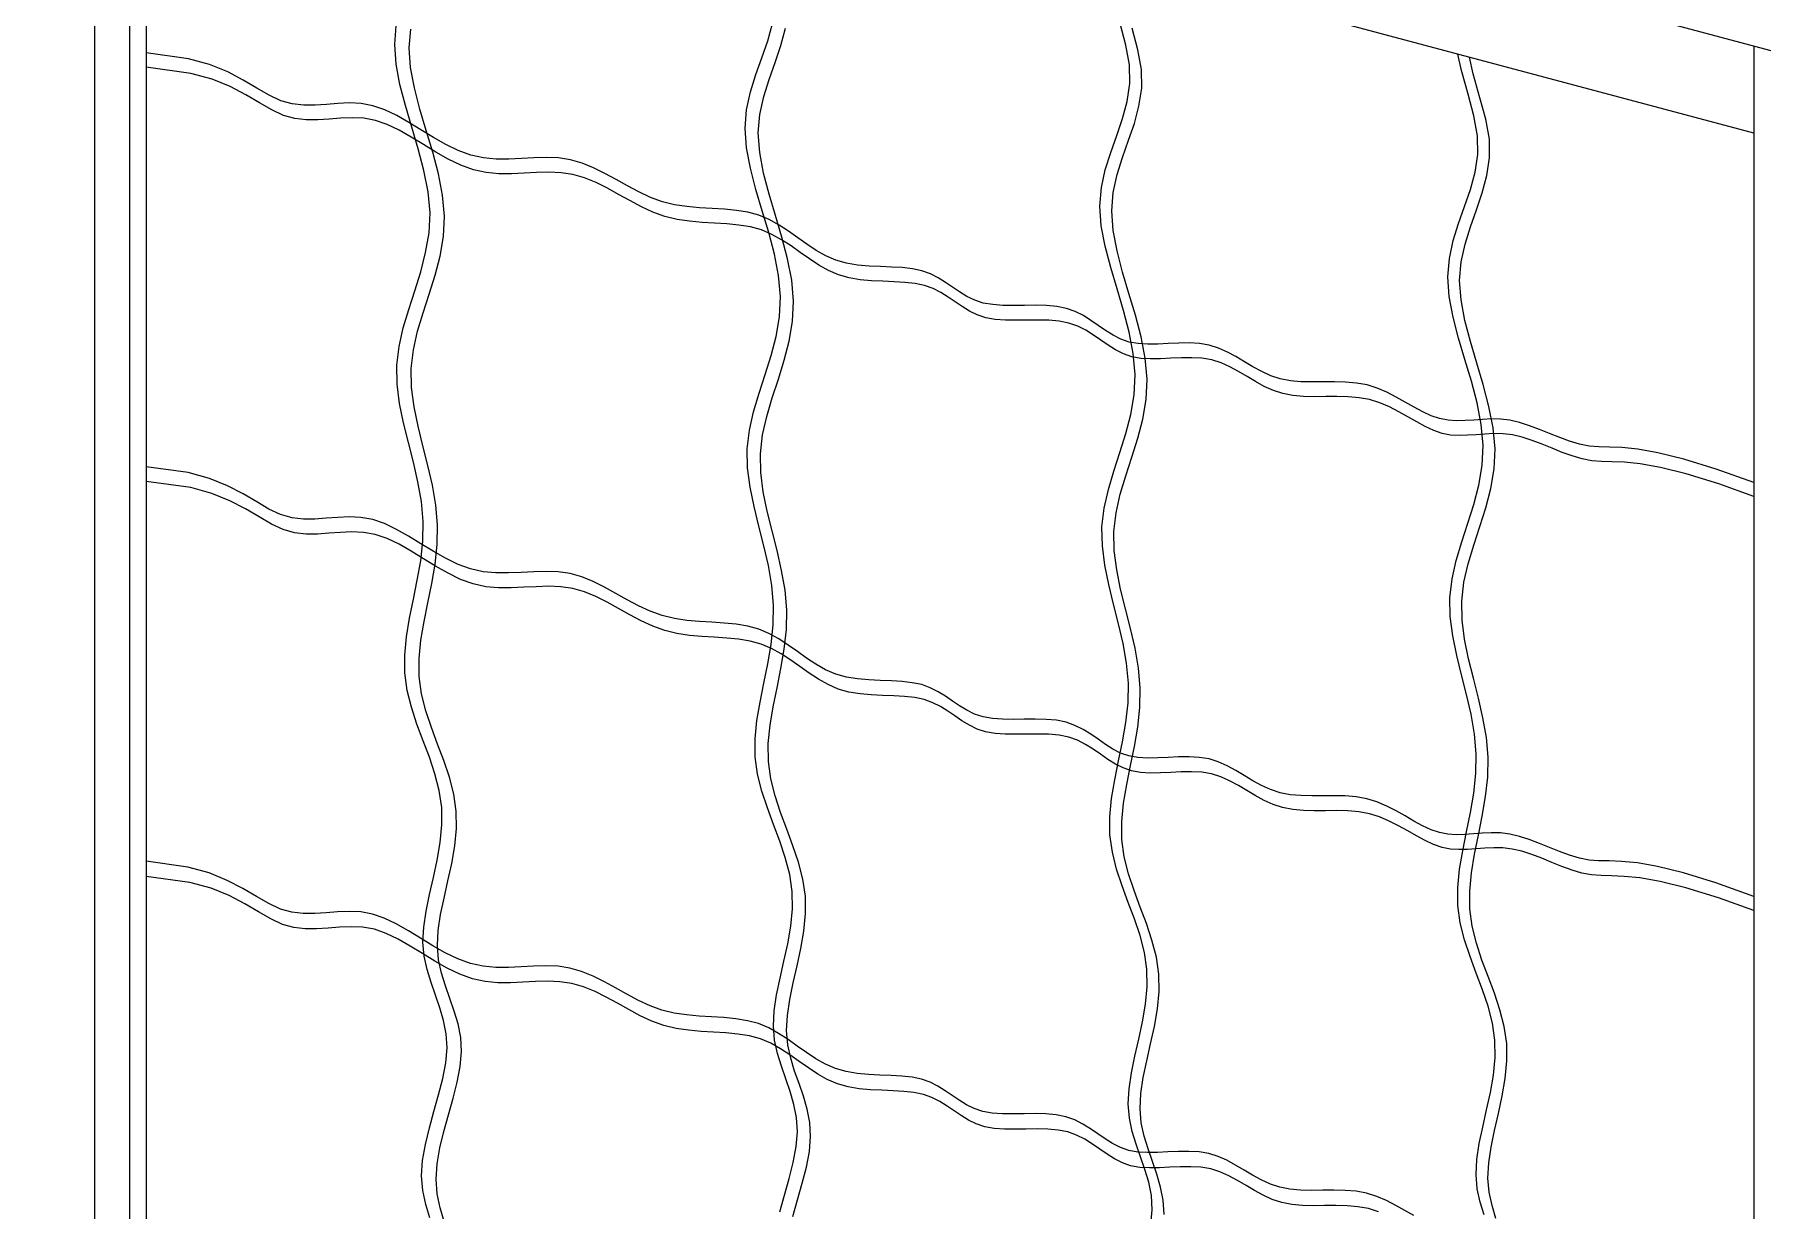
# Model space of a CAD drawing. Header units: millimetres. Extents: x -6218.7 to -6205.6, y -4425 to -4413.8.
# Drawn here: x -6216.96 to -6215.227, y -4417.026 to -4415.847 of the extents above; entities that cross this region are included whole.
import ezdxf

# ---------------------------------------------------------------- set-up
doc = ezdxf.new("R2010")
doc.units = ezdxf.units.MM
doc.header["$LTSCALE"] = 10
doc.layers.add('Termotécnica', color=7, linetype='Continuous')

msp = doc.modelspace()

# ---------------------------------------------------------------- linework, layer by layer
at = {"layer": 'Termotécnica', "color": 3}
msp.add_line((-6213.562, -4416.3074), (-6218.0492, -4415.1051), dxfattribs=at)
at = {"layer": 'Termotécnica', "color": 1}
for p, q in [((-6216.8997, -4415.4131), (-6216.8997, -4417.8175)), ((-6216.8647, -4415.4225), (-6216.8647, -4417.7999))]:
    msp.add_line(p, q, dxfattribs=at)
at = {"layer": 'Termotécnica', "color": 2}
for p, q in [((-6216.8477, -4415.427), (-6216.8477, -4417.8039)), ((-6215.2358, -4415.8595), (-6215.2358, -4418.3971))]:
    msp.add_line(p, q, dxfattribs=at)
at = {"layer": 'Termotécnica', "color": 4}
msp.add_line((-6215.2358, -4415.946), (-6216.8477, -4415.5156), dxfattribs=at)
at = {"layer": 'Termotécnica', "color": 1}
for points in [[(-6216.2125, -4417.0273), (-6216.2079, -4417.0107), (-6216.2032, -4416.9941), (-6216.1991, -4416.9779), (-6216.1961, -4416.9621), (-6216.1948, -4416.9471), (-6216.1957, -4416.933), (-6216.1983, -4416.9197), (-6216.202, -4416.9068), (-6216.2064, -4416.8942), (-6216.2109, -4416.8815), (-6216.2148, -4416.8686), (-6216.2177, -4416.8552), (-6216.2189, -4416.841), (-6216.2181, -4416.8259), (-6216.2157, -4416.8099), (-6216.2123, -4416.7933), (-6216.2084, -4416.7762), (-6216.2046, -4416.7587), (-6216.2016, -4416.7412), (-6216.1999, -4416.7236), (-6216.2001, -4416.7062), (-6216.2026, -4416.6891), (-6216.207, -4416.6723), (-6216.2126, -4416.6557), (-6216.2188, -4416.6391), (-6216.2249, -4416.6224), (-6216.2305, -4416.6056), (-6216.2348, -4416.5885), (-6216.2372, -4416.5711), (-6216.2373, -4416.5532), (-6216.2354, -4416.5349), (-6216.2323, -4416.5163), (-6216.2285, -4416.4973), (-6216.2246, -4416.478), (-6216.2213, -4416.4585), (-6216.2191, -4416.4389), (-6216.2187, -4416.4192), (-6216.2204, -4416.3994), (-6216.2239, -4416.3795), (-6216.2285, -4416.3597), (-6216.2335, -4416.34), (-6216.2384, -4416.3204), (-6216.2423, -4416.3009), (-6216.2448, -4416.2816), (-6216.2452, -4416.2626), (-6216.243, -4416.2438), (-6216.2388, -4416.2252), (-6216.2333, -4416.2066), (-6216.2272, -4416.1879), (-6216.2212, -4416.169), (-6216.2162, -4416.1497), (-6216.2129, -4416.13), (-6216.2119, -4416.1097), (-6216.2137, -4416.0888), (-6216.2179, -4416.0673), (-6216.2236, -4416.0456), (-6216.2301, -4416.0239), (-6216.2365, -4416.0023), (-6216.242, -4415.9812), (-6216.2459, -4415.9607), (-6216.2473, -4415.941), (-6216.2458, -4415.9224), (-6216.2418, -4415.9046), (-6216.2364, -4415.8873), (-6216.2304, -4415.8703), (-6216.2246, -4415.8533), (-6216.22, -4415.8359)], [(-6215.8404, -4417.0403), (-6215.8391, -4417.0253), (-6215.84, -4417.0112), (-6215.8426, -4416.9978), (-6215.8464, -4416.985), (-6215.8508, -4416.9723), (-6215.8552, -4416.9597), (-6215.8592, -4416.9468), (-6215.862, -4416.9334), (-6215.8632, -4416.9192), (-6215.8624, -4416.904), (-6215.86, -4416.8881), (-6215.8566, -4416.8715), (-6215.8527, -4416.8543), (-6215.8489, -4416.8369), (-6215.8459, -4416.8193), (-6215.8442, -4416.8017), (-6215.8444, -4416.7843), (-6215.8469, -4416.7673), (-6215.8513, -4416.7505), (-6215.8569, -4416.7338), (-6215.8631, -4416.7172), (-6215.8693, -4416.7006), (-6215.8748, -4416.6838), (-6215.8791, -4416.6667), (-6215.8815, -4416.6493), (-6215.8816, -4416.6314), (-6215.8798, -4416.6131), (-6215.8766, -4416.5944), (-6215.8728, -4416.5754), (-6215.8689, -4416.5562), (-6215.8656, -4416.5367), (-6215.8634, -4416.5171), (-6215.863, -4416.4973), (-6215.8648, -4416.4775), (-6215.8683, -4416.4577), (-6215.8728, -4416.4379), (-6215.8779, -4416.4181), (-6215.8827, -4416.3985), (-6215.8867, -4416.379), (-6215.8891, -4416.3598), (-6215.8895, -4416.3407), (-6215.8873, -4416.3219), (-6215.8831, -4416.3033), (-6215.8776, -4416.2847), (-6215.8715, -4416.266), (-6215.8656, -4416.2471), (-6215.8605, -4416.2279), (-6215.8572, -4416.2082), (-6215.8562, -4416.1879), (-6215.8581, -4416.1669), (-6215.8622, -4416.1455), (-6215.868, -4416.1238), (-6215.8744, -4416.102), (-6215.8808, -4416.0805), (-6215.8863, -4416.0593), (-6215.8902, -4416.0388), (-6215.8916, -4416.0192), (-6215.8901, -4416.0005), (-6215.8862, -4415.9827), (-6215.8808, -4415.9654), (-6215.8747, -4415.9484), (-6215.8689, -4415.9314), (-6215.8643, -4415.9141), (-6215.8617, -4415.8962), (-6215.8619, -4415.8775), (-6215.8655, -4415.8576), (-6215.8713, -4415.836)], [(-6216.5634, -4417.0335), (-6216.5675, -4417.02), (-6216.5705, -4417.006), (-6216.5717, -4416.9913), (-6216.5707, -4416.9759), (-6216.5679, -4416.9598), (-6216.5639, -4416.9433), (-6216.5593, -4416.9267), (-6216.5546, -4416.9101), (-6216.5504, -4416.8939), (-6216.5474, -4416.8781), (-6216.5462, -4416.8631), (-6216.547, -4416.8491), (-6216.5496, -4416.8357), (-6216.5534, -4416.8228), (-6216.5578, -4416.8102), (-6216.5622, -4416.7975), (-6216.5662, -4416.7846), (-6216.569, -4416.7712), (-6216.5703, -4416.757), (-6216.5695, -4416.7419), (-6216.5671, -4416.7259), (-6216.5636, -4416.7093), (-6216.5597, -4416.6922), (-6216.556, -4416.6748), (-6216.553, -4416.6572), (-6216.5513, -4416.6396), (-6216.5515, -4416.6222), (-6216.554, -4416.6051), (-6216.5583, -4416.5883), (-6216.5639, -4416.5717), (-6216.5701, -4416.5551), (-6216.5763, -4416.5384), (-6216.5818, -4416.5216), (-6216.5861, -4416.5046), (-6216.5885, -4416.4871), (-6216.5886, -4416.4692), (-6216.5868, -4416.4509), (-6216.5837, -4416.4323), (-6216.5799, -4416.4133), (-6216.576, -4416.394), (-6216.5726, -4416.3746), (-6216.5705, -4416.3549), (-6216.57, -4416.3352), (-6216.5718, -4416.3154), (-6216.5753, -4416.2955), (-6216.5799, -4416.2757), (-6216.5849, -4416.256), (-6216.5897, -4416.2364), (-6216.5937, -4416.2169), (-6216.5962, -4416.1976), (-6216.5965, -4416.1786), (-6216.5943, -4416.1598), (-6216.5901, -4416.1412), (-6216.5846, -4416.1226), (-6216.5785, -4416.1039), (-6216.5726, -4416.085), (-6216.5676, -4416.0657), (-6216.5642, -4416.046), (-6216.5632, -4416.0257), (-6216.5651, -4416.0048), (-6216.5693, -4415.9833), (-6216.575, -4415.9616), (-6216.5814, -4415.9399), (-6216.5878, -4415.9183), (-6216.5934, -4415.8972), (-6216.5972, -4415.8767), (-6216.5986, -4415.857), (-6216.5971, -4415.8384)], [(-6216.5489, -4417.037), (-6216.5531, -4417.0235), (-6216.5561, -4417.0094), (-6216.5572, -4416.9948), (-6216.5562, -4416.9793), (-6216.5534, -4416.9632), (-6216.5494, -4416.9468), (-6216.5448, -4416.9301), (-6216.5401, -4416.9136), (-6216.536, -4416.8973), (-6216.533, -4416.8816), (-6216.5317, -4416.8666), (-6216.5325, -4416.8525), (-6216.5351, -4416.8391), (-6216.5389, -4416.8263), (-6216.5433, -4416.8136), (-6216.5478, -4416.801), (-6216.5517, -4416.7881), (-6216.5546, -4416.7747), (-6216.5558, -4416.7605), (-6216.555, -4416.7454), (-6216.5526, -4416.7294), (-6216.5491, -4416.7128), (-6216.5453, -4416.6956), (-6216.5415, -4416.6782), (-6216.5385, -4416.6606), (-6216.5368, -4416.643), (-6216.537, -4416.6256), (-6216.5395, -4416.6086), (-6216.5438, -4416.5918), (-6216.5494, -4416.5751), (-6216.5556, -4416.5585), (-6216.5618, -4416.5419), (-6216.5674, -4416.5251), (-6216.5717, -4416.508), (-6216.5741, -4416.4906), (-6216.5741, -4416.4727), (-6216.5723, -4416.4544), (-6216.5692, -4416.4357), (-6216.5654, -4416.4167), (-6216.5615, -4416.3975), (-6216.5582, -4416.378), (-6216.556, -4416.3584), (-6216.5556, -4416.3386), (-6216.5573, -4416.3188), (-6216.5608, -4416.299), (-6216.5654, -4416.2792), (-6216.5704, -4416.2594), (-6216.5752, -4416.2398), (-6216.5792, -4416.2203), (-6216.5817, -4416.2011), (-6216.5821, -4416.182), (-6216.5799, -4416.1632), (-6216.5757, -4416.1446), (-6216.5701, -4416.126), (-6216.564, -4416.1073), (-6216.5581, -4416.0884), (-6216.5531, -4416.0692), (-6216.5497, -4416.0495), (-6216.5487, -4416.0292), (-6216.5506, -4416.0082), (-6216.5548, -4415.9868), (-6216.5605, -4415.9651), (-6216.567, -4415.9433), (-6216.5734, -4415.9218), (-6216.5789, -4415.9006), (-6216.5828, -4415.8801), (-6216.5842, -4415.8605), (-6216.5826, -4415.8418)], [(-6216.1994, -4417.032), (-6216.1947, -4417.0154), (-6216.19, -4416.9988), (-6216.1859, -4416.9826), (-6216.1829, -4416.9668), (-6216.1816, -4416.9519), (-6216.1825, -4416.9378), (-6216.1851, -4416.9244), (-6216.1889, -4416.9115), (-6216.1932, -4416.8989), (-6216.1977, -4416.8863), (-6216.2016, -4416.8734), (-6216.2045, -4416.8599), (-6216.2057, -4416.8457), (-6216.2049, -4416.8306), (-6216.2025, -4416.8147), (-6216.1991, -4416.798), (-6216.1952, -4416.7809), (-6216.1914, -4416.7635), (-6216.1884, -4416.7459), (-6216.1867, -4416.7283), (-6216.1869, -4416.7109), (-6216.1894, -4416.6938), (-6216.1938, -4416.677), (-6216.1994, -4416.6604), (-6216.2056, -4416.6438), (-6216.2118, -4416.6271), (-6216.2173, -4416.6103), (-6216.2216, -4416.5933), (-6216.224, -4416.5758), (-6216.2241, -4416.5579), (-6216.2222, -4416.5396), (-6216.2191, -4416.521), (-6216.2153, -4416.502), (-6216.2114, -4416.4827), (-6216.2081, -4416.4633), (-6216.2059, -4416.4436), (-6216.2055, -4416.4239), (-6216.2073, -4416.4041), (-6216.2107, -4416.3843), (-6216.2153, -4416.3645), (-6216.2203, -4416.3447), (-6216.2252, -4416.3251), (-6216.2291, -4416.3056), (-6216.2316, -4416.2863), (-6216.232, -4416.2673), (-6216.2298, -4416.2485), (-6216.2256, -4416.2299), (-6216.2201, -4416.2113), (-6216.214, -4416.1926), (-6216.208, -4416.1737), (-6216.203, -4416.1544), (-6216.1997, -4416.1347), (-6216.1987, -4416.1144), (-6216.2005, -4416.0935), (-6216.2047, -4416.072), (-6216.2105, -4416.0503), (-6216.2169, -4416.0286), (-6216.2233, -4416.007), (-6216.2288, -4415.9859), (-6216.2327, -4415.9654), (-6216.2341, -4415.9457), (-6216.2326, -4415.9271), (-6216.2286, -4415.9093), (-6216.2232, -4415.892), (-6216.2172, -4415.875), (-6216.2114, -4415.858), (-6216.2068, -4415.8407)], [(-6215.8272, -4417.03), (-6215.8281, -4417.0159), (-6215.8307, -4417.0026), (-6215.8344, -4416.9897), (-6215.8388, -4416.9771), (-6215.8433, -4416.9644), (-6215.8472, -4416.9515), (-6215.8501, -4416.9381), (-6215.8513, -4416.9239), (-6215.8505, -4416.9088), (-6215.8481, -4416.8928), (-6215.8447, -4416.8762), (-6215.8408, -4416.8591), (-6215.837, -4416.8416), (-6215.834, -4416.824), (-6215.8323, -4416.8064), (-6215.8325, -4416.7891), (-6215.835, -4416.772), (-6215.8394, -4416.7552), (-6215.845, -4416.7385), (-6215.8512, -4416.7219), (-6215.8574, -4416.7053), (-6215.8629, -4416.6885), (-6215.8672, -4416.6714), (-6215.8696, -4416.654), (-6215.8697, -4416.6361), (-6215.8678, -4416.6178), (-6215.8647, -4416.5991), (-6215.8609, -4416.5801), (-6215.857, -4416.5609), (-6215.8537, -4416.5414), (-6215.8515, -4416.5218), (-6215.8511, -4416.502), (-6215.8529, -4416.4822), (-6215.8563, -4416.4624), (-6215.8609, -4416.4426), (-6215.8659, -4416.4229), (-6215.8708, -4416.4032), (-6215.8747, -4416.3838), (-6215.8772, -4416.3645), (-6215.8776, -4416.3454), (-6215.8754, -4416.3267), (-6215.8712, -4416.308), (-6215.8657, -4416.2894), (-6215.8596, -4416.2707), (-6215.8536, -4416.2518), (-6215.8486, -4416.2326), (-6215.8453, -4416.2129), (-6215.8443, -4416.1926), (-6215.8461, -4416.1716), (-6215.8503, -4416.1502), (-6215.856, -4416.1285), (-6215.8625, -4416.1067), (-6215.8689, -4416.0852), (-6215.8744, -4416.064), (-6215.8783, -4416.0435), (-6215.8797, -4416.0239), (-6215.8782, -4416.0053), (-6215.8742, -4415.9874), (-6215.8688, -4415.9702), (-6215.8628, -4415.9531), (-6215.857, -4415.9361), (-6215.8524, -4415.9188), (-6215.8497, -4415.9009), (-6215.85, -4415.8822), (-6215.8536, -4415.8624), (-6215.8594, -4415.8408)], [(-6215.2358, -4416.2962), (-6215.2737, -4416.2827), (-6215.3063, -4416.2727), (-6215.3321, -4416.2663), (-6215.3524, -4416.2628), (-6215.3682, -4416.2611), (-6215.3808, -4416.2607), (-6215.3913, -4416.2605), (-6215.401, -4416.2597), (-6215.4107, -4416.2578), (-6215.4206, -4416.2549), (-6215.4306, -4416.2512), (-6215.4407, -4416.2472), (-6215.4508, -4416.2431), (-6215.4609, -4416.2393), (-6215.4708, -4416.2361), (-6215.4805, -4416.2338), (-6215.4899, -4416.2327), (-6215.4991, -4416.2325), (-6215.508, -4416.2329), (-6215.5168, -4416.2336), (-6215.5255, -4416.2342), (-6215.5341, -4416.2344), (-6215.5425, -4416.2338), (-6215.551, -4416.2322), (-6215.5594, -4416.2293), (-6215.5679, -4416.2253), (-6215.5766, -4416.2206), (-6215.5854, -4416.2156), (-6215.5944, -4416.2105), (-6215.6038, -4416.2057), (-6215.6136, -4416.2015), (-6215.6237, -4416.1984), (-6215.6344, -4416.1965), (-6215.6453, -4416.1955), (-6215.6565, -4416.1953), (-6215.6678, -4416.1953), (-6215.679, -4416.1954), (-6215.69, -4416.1952), (-6215.7006, -4416.1942), (-6215.7107, -4416.1923), (-6215.7203, -4416.1892), (-6215.7294, -4416.185), (-6215.7381, -4416.1802), (-6215.7466, -4416.1751), (-6215.7552, -4416.17), (-6215.7638, -4416.1654), (-6215.7727, -4416.1614), (-6215.782, -4416.1585), (-6215.7918, -4416.1569), (-6215.802, -4416.1563), (-6215.8125, -4416.1564), (-6215.823, -4416.1569), (-6215.8334, -4416.1574), (-6215.8435, -4416.1576), (-6215.8532, -4416.157), (-6215.8623, -4416.1554), (-6215.8706, -4416.1525), (-6215.8784, -4416.1485), (-6215.8859, -4416.1438), (-6215.8932, -4416.1388), (-6215.9006, -4416.1337), (-6215.9082, -4416.1289), (-6215.9164, -4416.1247), (-6215.9252, -4416.1216), (-6215.9349, -4416.1197), (-6215.9453, -4416.1187), (-6215.9561, -4416.1185), (-6215.9672, -4416.1186), (-6215.9781, -4416.1188), (-6215.9889, -4416.1187), (-6215.9991, -4416.1179), (-6216.0085, -4416.1163), (-6216.0171, -4416.1134), (-6216.0249, -4416.1096), (-6216.0322, -4416.1052), (-6216.0393, -4416.1004), (-6216.0463, -4416.0956), (-6216.0536, -4416.091), (-6216.0615, -4416.087), (-6216.07, -4416.0839), (-6216.0795, -4416.0819), (-6216.0897, -4416.0808), (-6216.1005, -4416.0802), (-6216.1117, -4416.0798), (-6216.1231, -4416.0792), (-6216.1345, -4416.0782), (-6216.1456, -4416.0763), (-6216.1563, -4416.0734), (-6216.1664, -4416.069), (-6216.176, -4416.0636), (-6216.1854, -4416.0574), (-6216.1946, -4416.0508), (-6216.2039, -4416.0443), (-6216.2133, -4416.0381), (-6216.2231, -4416.0326), (-6216.2335, -4416.0283), (-6216.2445, -4416.0253), (-6216.2561, -4416.0234), (-6216.2681, -4416.0223), (-6216.2805, -4416.0215), (-6216.293, -4416.0207), (-6216.3056, -4416.0196), (-6216.318, -4416.0177), (-6216.3303, -4416.0147), (-6216.3422, -4416.0103), (-6216.3539, -4416.0049), (-6216.3653, -4415.9988), (-6216.3767, -4415.9925), (-6216.388, -4415.9863), (-6216.3993, -4415.9806), (-6216.4108, -4415.9759), (-6216.4225, -4415.9726), (-6216.4345, -4415.9708), (-6216.4466, -4415.9704), (-6216.459, -4415.9707), (-6216.4716, -4415.9714), (-6216.4842, -4415.9719), (-6216.4969, -4415.9719), (-6216.5096, -4415.9707), (-6216.5223, -4415.968), (-6216.5349, -4415.9634), (-6216.5475, -4415.9573), (-6216.5599, -4415.9502), (-6216.5723, -4415.9426), (-6216.5845, -4415.9351), (-6216.5966, -4415.9282), (-6216.6086, -4415.9225), (-6216.6205, -4415.9184), (-6216.6323, -4415.9163), (-6216.6439, -4415.9157), (-6216.6555, -4415.9162), (-6216.6669, -4415.9172), (-6216.6784, -4415.9179), (-6216.6898, -4415.9179), (-6216.7013, -4415.9166), (-6216.7128, -4415.9134), (-6216.7245, -4415.9079), (-6216.7368, -4415.9008), (-6216.7505, -4415.8927), (-6216.7661, -4415.8846), (-6216.7842, -4415.8772), (-6216.8055, -4415.8714), (-6216.8477, -4415.8655)], [(-6215.5064, -4417.0306), (-6215.5103, -4417.0177), (-6215.5132, -4417.0043), (-6215.5144, -4416.9901), (-6215.5136, -4416.975), (-6215.5112, -4416.959), (-6215.5078, -4416.9424), (-6215.5039, -4416.9253), (-6215.5001, -4416.9078), (-6215.4971, -4416.8903), (-6215.4954, -4416.8727), (-6215.4956, -4416.8553), (-6215.4981, -4416.8382), (-6215.5024, -4416.8214), (-6215.508, -4416.8048), (-6215.5142, -4416.7882), (-6215.5204, -4416.7715), (-6215.526, -4416.7547), (-6215.5303, -4416.7376), (-6215.5327, -4416.7202), (-6215.5327, -4416.7023), (-6215.5309, -4416.684), (-6215.5278, -4416.6654), (-6215.524, -4416.6464), (-6215.5201, -4416.6271), (-6215.5168, -4416.6076), (-6215.5146, -4416.588), (-6215.5142, -4416.5683), (-6215.5159, -4416.5485), (-6215.5194, -4416.5286), (-6215.524, -4416.5088), (-6215.529, -4416.4891), (-6215.5338, -4416.4695), (-6215.5378, -4416.45), (-6215.5403, -4416.4307), (-6215.5407, -4416.4117), (-6215.5385, -4416.3929), (-6215.5343, -4416.3743), (-6215.5287, -4416.3557), (-6215.5226, -4416.337), (-6215.5167, -4416.3181), (-6215.5117, -4416.2988), (-6215.5083, -4416.2791), (-6215.5074, -4416.2588), (-6215.5092, -4416.2379), (-6215.5134, -4416.2164), (-6215.5191, -4416.1947), (-6215.5256, -4416.173), (-6215.532, -4416.1514), (-6215.5375, -4416.1303), (-6215.5414, -4416.1098), (-6215.5428, -4416.0901), (-6215.5412, -4416.0715), (-6215.5373, -4416.0537), (-6215.5319, -4416.0364), (-6215.5259, -4416.0194), (-6215.5201, -4416.0023), (-6215.5155, -4415.985), (-6215.5128, -4415.9672), (-6215.5131, -4415.9485), (-6215.5166, -4415.9286), (-6215.5225, -4415.907), (-6215.5292, -4415.8831), (-6215.5328, -4415.8667)], [(-6215.4945, -4417.0341), (-6215.4984, -4417.0212), (-6215.5013, -4417.0078), (-6215.5025, -4416.9936), (-6215.5017, -4416.9784), (-6215.4993, -4416.9625), (-6215.4958, -4416.9459), (-6215.4919, -4416.9287), (-6215.4882, -4416.9113), (-6215.4852, -4416.8937), (-6215.4835, -4416.8761), (-6215.4837, -4416.8587), (-6215.4862, -4416.8417), (-6215.4905, -4416.8249), (-6215.4961, -4416.8082), (-6215.5023, -4416.7916), (-6215.5085, -4416.775), (-6215.5141, -4416.7582), (-6215.5184, -4416.7411), (-6215.5207, -4416.7237), (-6215.5208, -4416.7058), (-6215.519, -4416.6875), (-6215.5159, -4416.6688), (-6215.5121, -4416.6498), (-6215.5082, -4416.6306), (-6215.5049, -4416.6111), (-6215.5027, -4416.5915), (-6215.5023, -4416.5717), (-6215.504, -4416.5519), (-6215.5075, -4416.5321), (-6215.5121, -4416.5123), (-6215.5171, -4416.4925), (-6215.5219, -4416.4729), (-6215.5259, -4416.4534), (-6215.5284, -4416.4342), (-6215.5288, -4416.4151), (-6215.5266, -4416.3963), (-6215.5223, -4416.3777), (-6215.5168, -4416.3591), (-6215.5107, -4416.3404), (-6215.5048, -4416.3215), (-6215.4998, -4416.3023), (-6215.4964, -4416.2826), (-6215.4954, -4416.2623), (-6215.4973, -4416.2413), (-6215.5015, -4416.2199), (-6215.5072, -4416.1981), (-6215.5137, -4416.1764), (-6215.52, -4416.1548), (-6215.5256, -4416.1337), (-6215.5294, -4416.1132), (-6215.5309, -4416.0936), (-6215.5293, -4416.0749), (-6215.5254, -4416.0571), (-6215.52, -4416.0398), (-6215.514, -4416.0228), (-6215.5082, -4416.0058), (-6215.5035, -4415.9885), (-6215.5009, -4415.9706), (-6215.5011, -4415.9519), (-6215.5047, -4415.932), (-6215.5106, -4415.9104), (-6215.5173, -4415.8865), (-6215.521, -4415.8699)], [(-6215.2358, -4416.3101), (-6215.2711, -4416.2975), (-6215.3037, -4416.2875), (-6215.3296, -4416.2811), (-6215.3499, -4416.2775), (-6215.3657, -4416.2759), (-6215.3783, -4416.2754), (-6215.3888, -4416.2752), (-6215.3984, -4416.2745), (-6215.4081, -4416.2726), (-6215.418, -4416.2696), (-6215.428, -4416.266), (-6215.4382, -4416.2619), (-6215.4483, -4416.2578), (-6215.4583, -4416.254), (-6215.4682, -4416.2508), (-6215.4779, -4416.2485), (-6215.4873, -4416.2474), (-6215.4965, -4416.2472), (-6215.5055, -4416.2476), (-6215.5143, -4416.2483), (-6215.523, -4416.2489), (-6215.5315, -4416.2491), (-6215.54, -4416.2486), (-6215.5484, -4416.247), (-6215.5569, -4416.2441), (-6215.5654, -4416.2401), (-6215.574, -4416.2354), (-6215.5828, -4416.2303), (-6215.5919, -4416.2252), (-6215.6013, -4416.2204), (-6215.611, -4416.2163), (-6215.6212, -4416.2131), (-6215.6318, -4416.2112), (-6215.6428, -4416.2103), (-6215.654, -4416.21), (-6215.6652, -4416.2101), (-6215.6764, -4416.2102), (-6215.6874, -4416.2099), (-6215.6981, -4416.209), (-6215.7082, -4416.2071), (-6215.7177, -4416.2039), (-6215.7268, -4416.1998), (-6215.7355, -4416.195), (-6215.7441, -4416.1899), (-6215.7526, -4416.1848), (-6215.7612, -4416.1801), (-6215.7701, -4416.1761), (-6215.7794, -4416.1732), (-6215.7893, -4416.1716), (-6215.7995, -4416.1711), (-6215.8099, -4416.1712), (-6215.8204, -4416.1717), (-6215.8308, -4416.1722), (-6215.8409, -4416.1723), (-6215.8506, -4416.1718), (-6215.8597, -4416.1702), (-6215.8681, -4416.1672), (-6215.8759, -4416.1633), (-6215.8833, -4416.1586), (-6215.8906, -4416.1535), (-6215.898, -4416.1484), (-6215.9057, -4416.1436), (-6215.9138, -4416.1395), (-6215.9227, -4416.1363), (-6215.9324, -4416.1344), (-6215.9428, -4416.1335), (-6215.9536, -4416.1333), (-6215.9646, -4416.1334), (-6215.9756, -4416.1336), (-6215.9863, -4416.1334), (-6215.9965, -4416.1327), (-6216.006, -4416.131), (-6216.0145, -4416.1282), (-6216.0223, -4416.1244), (-6216.0296, -4416.1199), (-6216.0367, -4416.1151), (-6216.0438, -4416.1103), (-6216.0511, -4416.1057), (-6216.0589, -4416.1018), (-6216.0675, -4416.0987), (-6216.0769, -4416.0967), (-6216.0872, -4416.0956), (-6216.098, -4416.0949), (-6216.1092, -4416.0945), (-6216.1206, -4416.094), (-6216.1319, -4416.0929), (-6216.143, -4416.0911), (-6216.1537, -4416.0881), (-6216.1638, -4416.0838), (-6216.1735, -4416.0783), (-6216.1828, -4416.0721), (-6216.1921, -4416.0656), (-6216.2013, -4416.059), (-6216.2108, -4416.0528), (-6216.2206, -4416.0474), (-6216.231, -4416.043), (-6216.242, -4416.04), (-6216.2536, -4416.0381), (-6216.2656, -4416.037), (-6216.2779, -4416.0362), (-6216.2904, -4416.0354), (-6216.303, -4416.0343), (-6216.3155, -4416.0324), (-6216.3277, -4416.0294), (-6216.3397, -4416.0251), (-6216.3513, -4416.0197), (-6216.3628, -4416.0136), (-6216.3741, -4416.0073), (-6216.3854, -4416.0011), (-6216.3968, -4415.9954), (-6216.4083, -4415.9907), (-6216.42, -4415.9873), (-6216.4319, -4415.9856), (-6216.4441, -4415.9851), (-6216.4565, -4415.9855), (-6216.469, -4415.9862), (-6216.4816, -4415.9867), (-6216.4943, -4415.9866), (-6216.5071, -4415.9855), (-6216.5197, -4415.9827), (-6216.5324, -4415.9781), (-6216.5449, -4415.972), (-6216.5573, -4415.9649), (-6216.5697, -4415.9574), (-6216.582, -4415.9499), (-6216.5941, -4415.943), (-6216.6061, -4415.9372), (-6216.618, -4415.9331), (-6216.6297, -4415.931), (-6216.6414, -4415.9305), (-6216.6529, -4415.931), (-6216.6644, -4415.9319), (-6216.6758, -4415.9327), (-6216.6873, -4415.9327), (-6216.6987, -4415.9314), (-6216.7103, -4415.9282), (-6216.7219, -4415.9227), (-6216.7343, -4415.9155), (-6216.7479, -4415.9075), (-6216.7635, -4415.8993), (-6216.7817, -4415.8919), (-6216.803, -4415.8861), (-6216.8477, -4415.8799)], [(-6215.2358, -4416.7113), (-6215.2739, -4416.6977), (-6215.3065, -4416.6877), (-6215.3324, -4416.6813), (-6215.3526, -4416.6777), (-6215.3685, -4416.6761), (-6215.381, -4416.6756), (-6215.3916, -4416.6754), (-6215.4012, -4416.6747), (-6215.4109, -4416.6728), (-6215.4208, -4416.6698), (-6215.4308, -4416.6662), (-6215.4409, -4416.6621), (-6215.451, -4416.658), (-6215.4611, -4416.6542), (-6215.471, -4416.651), (-6215.4807, -4416.6487), (-6215.4901, -4416.6476), (-6215.4993, -4416.6474), (-6215.5083, -4416.6478), (-6215.5171, -4416.6485), (-6215.5257, -4416.6491), (-6215.5343, -4416.6493), (-6215.5428, -4416.6488), (-6215.5512, -4416.6472), (-6215.5596, -4416.6443), (-6215.5682, -4416.6403), (-6215.5768, -4416.6356), (-6215.5856, -4416.6305), (-6215.5947, -4416.6254), (-6215.604, -4416.6206), (-6215.6138, -4416.6165), (-6215.6239, -4416.6133), (-6215.6346, -4416.6114), (-6215.6456, -4416.6105), (-6215.6567, -4416.6102), (-6215.668, -4416.6103), (-6215.6792, -4416.6104), (-6215.6902, -4416.6101), (-6215.7008, -4416.6092), (-6215.711, -4416.6073), (-6215.7205, -4416.6041), (-6215.7296, -4416.6), (-6215.7383, -4416.5952), (-6215.7469, -4416.5901), (-6215.7554, -4416.585), (-6215.764, -4416.5803), (-6215.7729, -4416.5763), (-6215.7822, -4416.5734), (-6215.792, -4416.5718), (-6215.8022, -4416.5713), (-6215.8127, -4416.5714), (-6215.8232, -4416.5719), (-6215.8336, -4416.5724), (-6215.8437, -4416.5725), (-6215.8534, -4416.572), (-6215.8625, -4416.5704), (-6215.8708, -4416.5675), (-6215.8786, -4416.5635), (-6215.8861, -4416.5588), (-6215.8934, -4416.5537), (-6215.9008, -4416.5486), (-6215.9084, -4416.5438), (-6215.9166, -4416.5397), (-6215.9255, -4416.5365), (-6215.9352, -4416.5346), (-6215.9455, -4416.5337), (-6215.9564, -4416.5335), (-6215.9674, -4416.5336), (-6215.9784, -4416.5338), (-6215.9891, -4416.5336), (-6215.9993, -4416.5329), (-6216.0087, -4416.5312), (-6216.0173, -4416.5284), (-6216.0251, -4416.5246), (-6216.0324, -4416.5201), (-6216.0395, -4416.5153), (-6216.0465, -4416.5105), (-6216.0539, -4416.506), (-6216.0617, -4416.502), (-6216.0702, -4416.4989), (-6216.0797, -4416.4969), (-6216.0899, -4416.4958), (-6216.1007, -4416.4952), (-6216.112, -4416.4947), (-6216.1233, -4416.4942), (-6216.1347, -4416.4931), (-6216.1458, -4416.4913), (-6216.1565, -4416.4883), (-6216.1666, -4416.484), (-6216.1763, -4416.4785), (-6216.1856, -4416.4723), (-6216.1948, -4416.4658), (-6216.2041, -4416.4592), (-6216.2135, -4416.453), (-6216.2234, -4416.4476), (-6216.2337, -4416.4432), (-6216.2447, -4416.4402), (-6216.2563, -4416.4384), (-6216.2684, -4416.4372), (-6216.2807, -4416.4364), (-6216.2932, -4416.4357), (-6216.3058, -4416.4345), (-6216.3182, -4416.4326), (-6216.3305, -4416.4296), (-6216.3424, -4416.4253), (-6216.3541, -4416.4199), (-6216.3655, -4416.4138), (-6216.3769, -4416.4075), (-6216.3882, -4416.4013), (-6216.3996, -4416.3956), (-6216.411, -4416.3909), (-6216.4227, -4416.3875), (-6216.4347, -4416.3858), (-6216.4469, -4416.3853), (-6216.4592, -4416.3857), (-6216.4718, -4416.3864), (-6216.4844, -4416.3869), (-6216.4971, -4416.3868), (-6216.5098, -4416.3857), (-6216.5225, -4416.3829), (-6216.5351, -4416.3783), (-6216.5477, -4416.3722), (-6216.5601, -4416.3651), (-6216.5725, -4416.3576), (-6216.5847, -4416.3501), (-6216.5968, -4416.3432), (-6216.6089, -4416.3374), (-6216.6207, -4416.3333), (-6216.6325, -4416.3312), (-6216.6441, -4416.3307), (-6216.6557, -4416.3312), (-6216.6672, -4416.3321), (-6216.6786, -4416.3329), (-6216.6901, -4416.3329), (-6216.7015, -4416.3316), (-6216.713, -4416.3284), (-6216.7247, -4416.3229), (-6216.737, -4416.3157), (-6216.7507, -4416.3077), (-6216.7663, -4416.2995), (-6216.7844, -4416.2922), (-6216.8058, -4416.2863), (-6216.8477, -4416.2805)], [(-6215.2358, -4416.7253), (-6215.2713, -4416.7127), (-6215.304, -4416.7026), (-6215.3298, -4416.6963), (-6215.3501, -4416.6927), (-6215.3659, -4416.6911), (-6215.3785, -4416.6906), (-6215.389, -4416.6904), (-6215.3986, -4416.6897), (-6215.4083, -4416.6878), (-6215.4182, -4416.6848), (-6215.4283, -4416.6812), (-6215.4384, -4416.6771), (-6215.4485, -4416.673), (-6215.4585, -4416.6692), (-6215.4684, -4416.666), (-6215.4781, -4416.6637), (-6215.4876, -4416.6626), (-6215.4967, -4416.6624), (-6215.5057, -4416.6628), (-6215.5145, -4416.6635), (-6215.5232, -4416.6641), (-6215.5317, -4416.6643), (-6215.5402, -4416.6638), (-6215.5486, -4416.6622), (-6215.5571, -4416.6592), (-6215.5656, -4416.6553), (-6215.5742, -4416.6506), (-6215.583, -4416.6455), (-6215.5921, -4416.6404), (-6215.6015, -4416.6356), (-6215.6112, -4416.6315), (-6215.6214, -4416.6283), (-6215.632, -4416.6264), (-6215.643, -4416.6255), (-6215.6542, -4416.6252), (-6215.6655, -4416.6253), (-6215.6767, -4416.6254), (-6215.6876, -4416.6251), (-6215.6983, -4416.6242), (-6215.7084, -4416.6222), (-6215.718, -4416.6191), (-6215.727, -4416.6149), (-6215.7358, -4416.6101), (-6215.7443, -4416.605), (-6215.7528, -4416.6), (-6215.7615, -4416.5953), (-6215.7703, -4416.5913), (-6215.7797, -4416.5884), (-6215.7895, -4416.5868), (-6215.7997, -4416.5862), (-6215.8101, -4416.5864), (-6215.8206, -4416.5869), (-6215.831, -4416.5874), (-6215.8412, -4416.5875), (-6215.8508, -4416.587), (-6215.8599, -4416.5853), (-6215.8683, -4416.5824), (-6215.8761, -4416.5785), (-6215.8835, -4416.5738), (-6215.8909, -4416.5687), (-6215.8982, -4416.5636), (-6215.9059, -4416.5588), (-6215.9141, -4416.5547), (-6215.9229, -4416.5515), (-6215.9326, -4416.5496), (-6215.943, -4416.5487), (-6215.9538, -4416.5484), (-6215.9648, -4416.5486), (-6215.9758, -4416.5487), (-6215.9865, -4416.5486), (-6215.9967, -4416.5479), (-6216.0062, -4416.5462), (-6216.0147, -4416.5434), (-6216.0225, -4416.5396), (-6216.0299, -4416.5351), (-6216.0369, -4416.5303), (-6216.044, -4416.5255), (-6216.0513, -4416.5209), (-6216.0591, -4416.517), (-6216.0677, -4416.5139), (-6216.0771, -4416.5119), (-6216.0874, -4416.5107), (-6216.0982, -4416.5101), (-6216.1094, -4416.5097), (-6216.1208, -4416.5092), (-6216.1321, -4416.5081), (-6216.1433, -4416.5063), (-6216.1539, -4416.5033), (-6216.1641, -4416.4989), (-6216.1737, -4416.4935), (-6216.1831, -4416.4873), (-6216.1923, -4416.4808), (-6216.2015, -4416.4742), (-6216.211, -4416.468), (-6216.2208, -4416.4626), (-6216.2312, -4416.4582), (-6216.2422, -4416.4552), (-6216.2538, -4416.4533), (-6216.2658, -4416.4522), (-6216.2782, -4416.4514), (-6216.2907, -4416.4506), (-6216.3032, -4416.4495), (-6216.3157, -4416.4476), (-6216.3279, -4416.4446), (-6216.3399, -4416.4403), (-6216.3515, -4416.4349), (-6216.363, -4416.4288), (-6216.3743, -4416.4224), (-6216.3857, -4416.4162), (-6216.397, -4416.4106), (-6216.4085, -4416.4059), (-6216.4202, -4416.4025), (-6216.4321, -4416.4008), (-6216.4443, -4416.4003), (-6216.4567, -4416.4007), (-6216.4692, -4416.4013), (-6216.4819, -4416.4019), (-6216.4946, -4416.4018), (-6216.5073, -4416.4007), (-6216.52, -4416.3979), (-6216.5326, -4416.3933), (-6216.5451, -4416.3872), (-6216.5576, -4416.3801), (-6216.5699, -4416.3726), (-6216.5822, -4416.3651), (-6216.5943, -4416.3582), (-6216.6063, -4416.3524), (-6216.6182, -4416.3483), (-6216.6299, -4416.3462), (-6216.6416, -4416.3457), (-6216.6531, -4416.3462), (-6216.6646, -4416.3471), (-6216.6761, -4416.3479), (-6216.6875, -4416.3479), (-6216.699, -4416.3466), (-6216.7105, -4416.3434), (-6216.7221, -4416.3379), (-6216.7345, -4416.3307), (-6216.7482, -4416.3226), (-6216.7638, -4416.3145), (-6216.7819, -4416.3071), (-6216.8032, -4416.3013), (-6216.8477, -4416.2951)], [(-6215.577, -4417.0311), (-6215.5858, -4417.0261), (-6215.5949, -4417.021), (-6215.6043, -4417.0162), (-6215.614, -4417.012), (-6215.6242, -4417.0089), (-6215.6348, -4417.0069), (-6215.6458, -4417.006), (-6215.657, -4417.0057), (-6215.6682, -4417.0058), (-6215.6794, -4417.0059), (-6215.6904, -4417.0056), (-6215.701, -4417.0047), (-6215.7112, -4417.0028), (-6215.7207, -4416.9996), (-6215.7298, -4416.9955), (-6215.7385, -4416.9907), (-6215.7471, -4416.9856), (-6215.7556, -4416.9805), (-6215.7642, -4416.9758), (-6215.7731, -4416.9719), (-6215.7824, -4416.969), (-6215.7922, -4416.9673), (-6215.8025, -4416.9668), (-6215.8129, -4416.9669), (-6215.8234, -4416.9674), (-6215.8338, -4416.9679), (-6215.8439, -4416.9681), (-6215.8536, -4416.9675), (-6215.8627, -4416.9659), (-6215.8711, -4416.963), (-6215.8789, -4416.959), (-6215.8863, -4416.9543), (-6215.8936, -4416.9493), (-6215.901, -4416.9441), (-6215.9087, -4416.9394), (-6215.9168, -4416.9352), (-6215.9257, -4416.9321), (-6215.9354, -4416.9301), (-6215.9458, -4416.9292), (-6215.9566, -4416.929), (-6215.9676, -4416.9291), (-6215.9786, -4416.9293), (-6215.9893, -4416.9292), (-6215.9995, -4416.9284), (-6216.009, -4416.9267), (-6216.0175, -4416.9239), (-6216.0253, -4416.9201), (-6216.0326, -4416.9156), (-6216.0397, -4416.9109), (-6216.0468, -4416.906), (-6216.0541, -4416.9015), (-6216.0619, -4416.8975), (-6216.0704, -4416.8944), (-6216.0799, -4416.8924), (-6216.0901, -4416.8913), (-6216.101, -4416.8907), (-6216.1122, -4416.8903), (-6216.1236, -4416.8897), (-6216.1349, -4416.8887), (-6216.146, -4416.8868), (-6216.1567, -4416.8838), (-6216.1668, -4416.8795), (-6216.1765, -4416.874), (-6216.1858, -4416.8678), (-6216.195, -4416.8613), (-6216.2043, -4416.8547), (-6216.2138, -4416.8485), (-6216.2236, -4416.8431), (-6216.2339, -4416.8387), (-6216.245, -4416.8358), (-6216.2566, -4416.8339), (-6216.2686, -4416.8327), (-6216.2809, -4416.832), (-6216.2934, -4416.8312), (-6216.306, -4416.83), (-6216.3185, -4416.8281), (-6216.3307, -4416.8252), (-6216.3426, -4416.8208), (-6216.3543, -4416.8154), (-6216.3658, -4416.8093), (-6216.3771, -4416.803), (-6216.3884, -4416.7968), (-6216.3998, -4416.7911), (-6216.4113, -4416.7864), (-6216.423, -4416.7831), (-6216.4349, -4416.7813), (-6216.4471, -4416.7809), (-6216.4595, -4416.7812), (-6216.472, -4416.7819), (-6216.4846, -4416.7824), (-6216.4973, -4416.7824), (-6216.51, -4416.7812), (-6216.5227, -4416.7785), (-6216.5353, -4416.7739), (-6216.5479, -4416.7677), (-6216.5603, -4416.7607), (-6216.5727, -4416.7531), (-6216.5849, -4416.7456), (-6216.5971, -4416.7387), (-6216.6091, -4416.733), (-6216.621, -4416.7289), (-6216.6327, -4416.7267), (-6216.6443, -4416.7262), (-6216.6559, -4416.7267), (-6216.6674, -4416.7276), (-6216.6788, -4416.7284), (-6216.6903, -4416.7284), (-6216.7017, -4416.7271), (-6216.7132, -4416.7239), (-6216.7249, -4416.7184), (-6216.7373, -4416.7112), (-6216.7509, -4416.7032), (-6216.7665, -4416.6951), (-6216.7847, -4416.6877), (-6216.806, -4416.6818), (-6216.8477, -4416.676)], [(-6215.6121, -4417.0274), (-6215.6222, -4417.0242), (-6215.6329, -4417.0223), (-6215.6438, -4417.0214), (-6215.655, -4417.0211), (-6215.6663, -4417.0212), (-6215.6775, -4417.0213), (-6215.6885, -4417.021), (-6215.6991, -4417.0201), (-6215.7092, -4417.0182), (-6215.7188, -4417.015), (-6215.7279, -4417.0109), (-6215.7366, -4417.0061), (-6215.7451, -4417.001), (-6215.7537, -4416.9959), (-6215.7623, -4416.9912), (-6215.7712, -4416.9872), (-6215.7805, -4416.9843), (-6215.7903, -4416.9827), (-6215.8005, -4416.9822), (-6215.811, -4416.9823), (-6215.8215, -4416.9828), (-6215.8319, -4416.9833), (-6215.842, -4416.9834), (-6215.8517, -4416.9829), (-6215.8608, -4416.9813), (-6215.8691, -4416.9784), (-6215.8769, -4416.9744), (-6215.8844, -4416.9697), (-6215.8917, -4416.9646), (-6215.8991, -4416.9595), (-6215.9067, -4416.9547), (-6215.9149, -4416.9506), (-6215.9237, -4416.9474), (-6215.9334, -4416.9455), (-6215.9438, -4416.9446), (-6215.9546, -4416.9444), (-6215.9657, -4416.9445), (-6215.9767, -4416.9447), (-6215.9874, -4416.9445), (-6215.9976, -4416.9438), (-6216.007, -4416.9421), (-6216.0156, -4416.9393), (-6216.0234, -4416.9355), (-6216.0307, -4416.931), (-6216.0378, -4416.9262), (-6216.0448, -4416.9214), (-6216.0522, -4416.9169), (-6216.06, -4416.9129), (-6216.0685, -4416.9098), (-6216.078, -4416.9078), (-6216.0882, -4416.9067), (-6216.099, -4416.9061), (-6216.1102, -4416.9056), (-6216.1216, -4416.9051), (-6216.133, -4416.904), (-6216.1441, -4416.9022), (-6216.1548, -4416.8992), (-6216.1649, -4416.8949), (-6216.1745, -4416.8894), (-6216.1839, -4416.8832), (-6216.1931, -4416.8767), (-6216.2024, -4416.8701), (-6216.2118, -4416.8639), (-6216.2216, -4416.8585), (-6216.232, -4416.8541), (-6216.243, -4416.8511), (-6216.2546, -4416.8493), (-6216.2666, -4416.8481), (-6216.279, -4416.8473), (-6216.2915, -4416.8466), (-6216.3041, -4416.8454), (-6216.3165, -4416.8435), (-6216.3288, -4416.8405), (-6216.3407, -4416.8362), (-6216.3524, -4416.8308), (-6216.3638, -4416.8247), (-6216.3752, -4416.8184), (-6216.3865, -4416.8122), (-6216.3978, -4416.8065), (-6216.4093, -4416.8018), (-6216.421, -4416.7984), (-6216.433, -4416.7967), (-6216.4452, -4416.7962), (-6216.4575, -4416.7966), (-6216.4701, -4416.7973), (-6216.4827, -4416.7978), (-6216.4954, -4416.7977), (-6216.5081, -4416.7966), (-6216.5208, -4416.7938), (-6216.5334, -4416.7892), (-6216.546, -4416.7831), (-6216.5584, -4416.776), (-6216.5708, -4416.7685), (-6216.583, -4416.761), (-6216.5951, -4416.7541), (-6216.6071, -4416.7484), (-6216.619, -4416.7442), (-6216.6308, -4416.7421), (-6216.6424, -4416.7416), (-6216.654, -4416.7421), (-6216.6654, -4416.743), (-6216.6769, -4416.7438), (-6216.6883, -4416.7438), (-6216.6998, -4416.7425), (-6216.7113, -4416.7393), (-6216.723, -4416.7338), (-6216.7353, -4416.7266), (-6216.749, -4416.7186), (-6216.7646, -4416.7104), (-6216.7827, -4416.7031), (-6216.8041, -4416.6972), (-6216.8477, -4416.6912)]]:
    msp.add_lwpolyline(points, dxfattribs=at)

doc.saveas('drawing.dxf')
